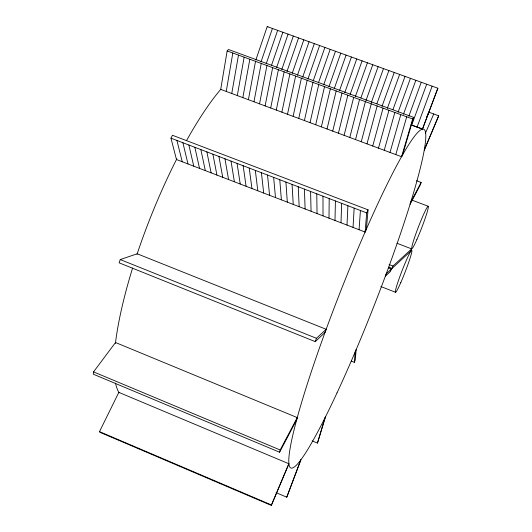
<?xml version="1.0" encoding="UTF-8"?>
<svg xmlns="http://www.w3.org/2000/svg" width="532" height="532" viewBox="0 0 532 532"><rect width="100%" height="100%" fill="white"/><g stroke="black" fill="none" stroke-linecap="round" stroke-linejoin="round"><path stroke-width="0.8" d="M329.002 218.16L329.195 198.582M334.994 220.467L335.419 200.956M340.999 222.775L341.657 203.337M347.01 225.083L347.901 205.724M353.035 227.397L354.159 208.112M359.067 229.718L360.423 210.499M354.312 362.325L355.17 351.991L356.161 349.65L355.283 360.044L354.312 362.325L351.233 361.088M365.112 232.045L366.701 212.9L368.044 209.834L172.461 135.268L170.958 138.174L176.478 159.527L365.112 232.045L366.408 229.079L368.044 209.834M93.546 371.881L93.3 374.196L279.599 452.22L296.65 419.815L297.255 417.6L115.517 342.515L93.546 371.881L280.184 449.992L279.599 452.22M227.157 50.939L220.714 89.383L401.574 156.747L402.518 155.085L413.603 117.366L228.461 49.489L227.157 50.939L412.659 118.995L413.603 117.366M226.233 91.438L232.817 53.014M231.759 93.499L238.482 55.095M237.299 95.56L244.155 57.177M242.845 97.629L249.84 59.258M248.397 99.697L255.533 61.353M438.701 115.79L424.31 149.971L438.701 115.79L428.772 112.166L426.824 116.641M253.957 101.765L261.239 63.441M259.523 103.84L266.944 65.536M265.102 105.921L272.663 67.637M270.688 107.996L278.396 69.739M276.288 110.084L284.135 71.84M281.887 112.172L289.88 73.948M287.499 114.26L295.632 76.063M293.125 116.355L301.398 78.177M298.751 118.45L307.17 80.292M304.39 120.551L312.956 82.413M310.036 122.653L318.748 84.541M315.689 124.761L324.547 86.669M321.355 126.869L330.359 88.797M327.027 128.983L336.177 90.932M332.713 131.098L342.003 93.073M338.399 133.219L347.842 95.215M344.098 135.341L353.687 97.363M349.803 137.469L359.539 99.511M355.522 139.597L365.404 101.659M361.248 141.731L371.283 103.813M366.98 143.866L377.161 105.974M372.726 146.001L383.06 108.136M378.478 148.149L388.959 110.297M384.237 150.29L394.87 112.471M390.009 152.438L400.789 114.639M395.788 154.593L406.721 116.814M317.471 443.096L324.753 418.312L325.664 416.489L317.471 443.096L312.124 440.875M401.574 156.747L412.659 118.995M421.125 182.456L420.486 184.511L410.139 204.175L410.777 202.094L421.125 182.456L416.503 180.72M120.245 259.563L119.161 262.841L315.223 341.624L324.999 332.5L326.169 329.295L137.196 253.784L120.245 259.563L316.434 338.299L326.169 329.295M255.845 60.016L267.21 26.6L267.928 26.793M261.019 61.911L272.417 28.482M266.2 63.807L277.631 30.371M271.387 65.709L282.851 32.253M276.58 67.617L288.078 34.148M281.78 69.526L293.312 36.036M286.994 71.434L298.558 37.932M292.208 73.343L303.812 39.834M297.435 75.258L309.065 41.735M302.661 77.18L314.332 43.637M307.902 79.102L319.606 45.546M313.149 81.024L324.886 47.454M318.402 82.952L330.173 49.363M323.662 84.881L335.473 51.278M328.929 86.809L340.773 53.2M334.209 88.744L346.086 55.122M339.489 90.686L351.406 57.044M344.783 92.621L356.733 58.966M350.083 94.563L362.066 60.894M355.343 96.644L367.406 62.829M360.929 97.822L372.759 64.764M365.976 100.541L378.112 66.7M371.303 102.496L383.479 68.641M376.915 103.687L388.852 70.583M381.983 106.413L394.232 72.525M387.336 108.375L399.618 74.473M392.975 109.572L405.012 76.422M398.062 112.312L410.418 78.377M315.223 341.624L316.434 338.299M403.442 114.28L415.831 80.332M408.822 116.255L421.251 82.294M426.677 84.256L411.662 125.18L422.455 129.15L437.869 88.239L267.21 26.6M417.055 127.168L432.11 86.224M286.761 497.194L300.846 459.841L286.761 497.194L276.095 492.665M422.455 129.15L437.869 88.239M391.379 269.032L390.508 271.387L385.374 276.175L386.279 273.754L391.379 269.032L388.413 267.882M388.992 267.184L392.084 268.381L392.955 266.04L411.675 248.91L396.952 243.25M411.675 248.91L410.89 251.004L392.084 268.381M271.313 505.4L288.883 463.764L118.829 392.363L99.504 431.638L100.036 432.343L271.313 505.4L288.883 463.764M425.327 133.406L433.733 113.974M280.184 449.992L297.255 417.6M411.15 124.814L422.029 128.81M411.861 200.072L428.187 206.243M170.958 138.174L366.701 212.9M389.092 264.537L392.955 266.04M380.832 286.542L395.515 292.281M99.504 431.638L271.187 504.855M176.923 140.448L182.23 161.741M182.895 142.729L187.989 163.956M188.873 145.01L193.754 166.17M194.865 147.298L199.533 168.391M200.863 149.585L205.319 170.612M206.875 151.886L211.118 172.847M212.893 154.18L216.923 175.075M218.925 156.481L222.735 177.309M224.963 158.789L228.56 179.55M231.014 161.096L234.393 181.791M237.073 163.41L240.231 184.039M243.144 165.731L246.083 186.286M249.222 168.052L251.942 188.541M255.313 170.373L257.814 190.795M261.418 172.707L263.692 193.056M267.523 175.035L269.584 195.317M273.648 177.375L275.483 197.585M279.779 179.716L281.388 199.859M285.917 182.057L287.307 202.133M292.068 184.405L293.238 204.414M298.233 186.759L299.17 206.695M304.404 189.119L305.115 208.983M310.588 191.473L311.074 211.27M316.779 193.841L317.039 213.565M322.984 196.208L323.017 215.859M119.068 392.762A177.861 43.278 -68.4 0 1 115.491 383.087M115.411 343.406A177.861 43.278 -68.4 0 1 132.628 267.968M137.003 254.369A177.861 43.278 -68.4 0 1 176.837 158.829M186.572 140.541A177.861 43.278 -68.4 0 1 220.82 89.27M337.002 392.909A181.937 18.221 -68.6 0 0 424.15 129.469A181.937 18.221 -68.6 0 0 310.741 373.457A181.937 18.221 -68.6 0 0 337.002 392.909M400.749 282.678A22.49 1.669 -68.8 0 0 411.801 250.359A22.49 1.669 -68.8 0 0 398.335 280.889A22.49 1.669 -68.8 0 0 400.749 282.678M416.889 239.533A22.663 1.696 -68.9 0 0 428.273 206.316A22.663 1.696 -68.9 0 0 414.98 236.334A22.663 1.696 -68.9 0 0 416.889 239.533"/></g></svg>
